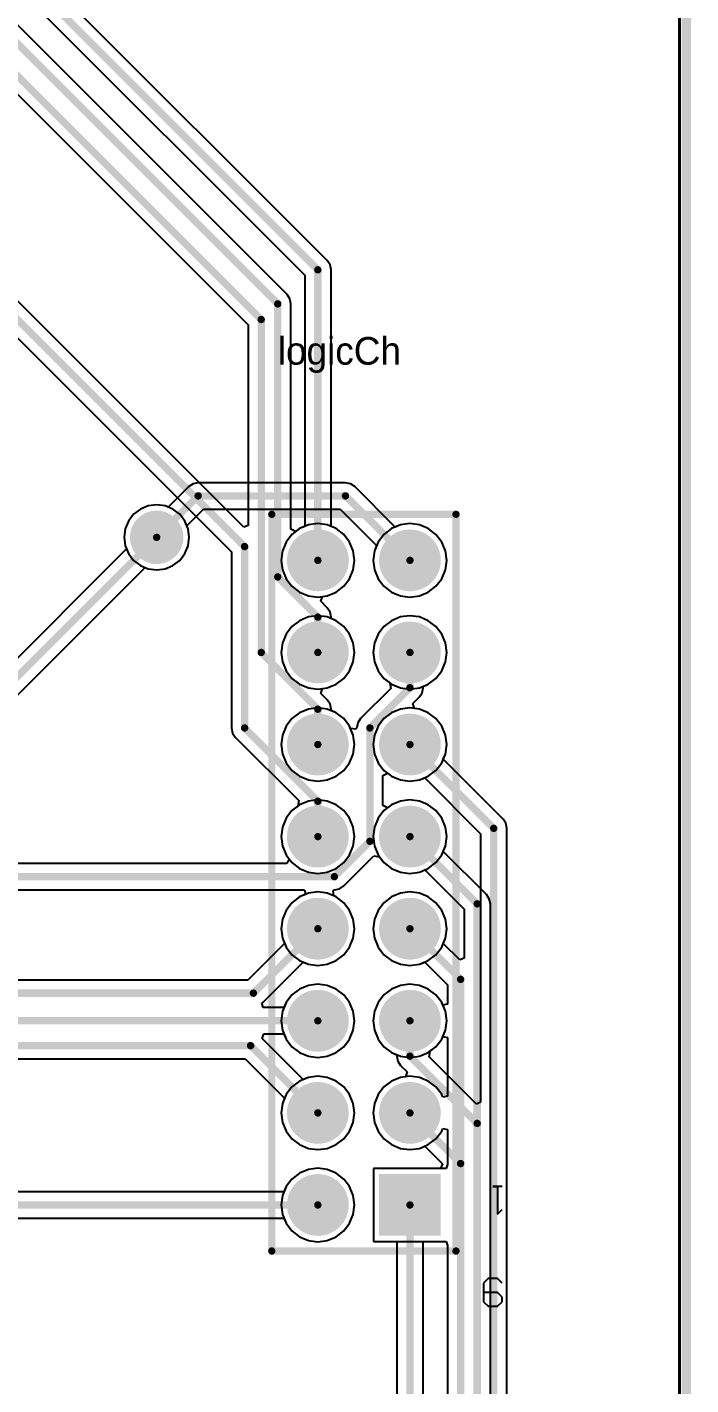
# Model space of a CAD drawing. Header units: millimetres. Extents: x 0.67 to 7.75, y 0.64 to 6.06.
# Drawn here: x 7.029 to 7.75, y 2.76 to 4.234 of the extents above; entities that cross this region are included whole.
import ezdxf

# ---------------------------------------------------------------- set-up
doc = ezdxf.new("R2010")
doc.units = ezdxf.units.MM
doc.header["$MEASUREMENT"] = 0
for name, color, linetype in [('BottomLayer', 5, 'Continuous'), ('BottomSolder', 6, 'Continuous'), ('MultiLayer', 9, 'Continuous'), ('PadHoleLayer', 156, 'Continuous'), ('TopLayer', 1, 'Continuous'), ('TopOverlay', 2, 'Continuous'), ('TopSolder', 216, 'Continuous'), ('ViaHoleLayer', 16, 'Continuous')]:
    doc.layers.add(name, color=color, linetype=linetype)

# ---------------------------------------------------------------- blocks, each defined once
blk = doc.blocks.new('HDR2X8_CEN_13')
at = {"layer": 'BottomLayer', "const_width": 0.0295}
for points in [[(-0.0148, 0.1, 1), (0.0148, 0.1, 1)], [(0.0852, 0.1, 1), (0.1148, 0.1, 1)], [(0.1852, 0.1, 1), (0.2148, 0.1, 1)], [(0.2852, 0.1, 1), (0.3148, 0.1, 1)], [(0.3852, 0.1, 1), (0.4148, 0.1, 1)], [(0.4852, 0.1, 1), (0.5148, 0.1, 1)], [(0.5852, 0.1, 1), (0.6148, 0.1, 1)], [(0.6852, 0.1, 1), (0.7148, 0.1, 1)], [(0.0852, 0, 1), (0.1148, 0, 1)], [(0.1852, 0, 1), (0.2148, 0, 1)], [(0.2852, 0, 1), (0.3148, 0, 1)], [(0.3852, 0, 1), (0.4148, 0, 1)], [(0.4852, 0, 1), (0.5148, 0, 1)], [(0.5852, 0, 1), (0.6148, 0, 1)], [(0.6852, 0, 1), (0.7148, 0, 1)]]:
    blk.add_lwpolyline(points, format="xyb", close=True, dxfattribs=at)
at = {"layer": 'BottomLayer'}
blk.add_solid([(-0.0295, -0.0295), (0.0295, -0.0295), (-0.0295, 0.0295), (0.0295, 0.0295)], dxfattribs=at)
at = {"layer": 'BottomSolder', "const_width": 0.0335}
for points in [[(-0.0168, 0.1, 1), (0.0168, 0.1, 1)], [(0.0832, 0.1, 1), (0.1168, 0.1, 1)], [(0.1832, 0.1, 1), (0.2168, 0.1, 1)], [(0.2832, 0.1, 1), (0.3168, 0.1, 1)], [(0.3832, 0.1, 1), (0.4168, 0.1, 1)], [(0.4832, 0.1, 1), (0.5168, 0.1, 1)], [(0.5832, 0.1, 1), (0.6168, 0.1, 1)], [(0.6832, 0.1, 1), (0.7168, 0.1, 1)], [(0.0832, 0, 1), (0.1168, 0, 1)], [(0.1832, 0, 1), (0.2168, 0, 1)], [(0.2832, 0, 1), (0.3168, 0, 1)], [(0.3832, 0, 1), (0.4168, 0, 1)], [(0.4832, 0, 1), (0.5168, 0, 1)], [(0.5832, 0, 1), (0.6168, 0, 1)], [(0.6832, 0, 1), (0.7168, 0, 1)]]:
    blk.add_lwpolyline(points, format="xyb", close=True, dxfattribs=at)
at = {"layer": 'BottomSolder'}
blk.add_solid([(-0.0335, -0.0335), (0.0335, -0.0335), (-0.0335, 0.0335), (0.0335, 0.0335)], dxfattribs=at)
at = {"layer": 'MultiLayer', "const_width": 0.0295}
for points in [[(-0.0148, 0.1, 1), (0.0148, 0.1, 1)], [(0.0852, 0.1, 1), (0.1148, 0.1, 1)], [(0.1852, 0.1, 1), (0.2148, 0.1, 1)], [(0.2852, 0.1, 1), (0.3148, 0.1, 1)], [(0.3852, 0.1, 1), (0.4148, 0.1, 1)], [(0.4852, 0.1, 1), (0.5148, 0.1, 1)], [(0.5852, 0.1, 1), (0.6148, 0.1, 1)], [(0.6852, 0.1, 1), (0.7148, 0.1, 1)], [(0.0852, 0, 1), (0.1148, 0, 1)], [(0.1852, 0, 1), (0.2148, 0, 1)], [(0.2852, 0, 1), (0.3148, 0, 1)], [(0.3852, 0, 1), (0.4148, 0, 1)], [(0.4852, 0, 1), (0.5148, 0, 1)], [(0.5852, 0, 1), (0.6148, 0, 1)], [(0.6852, 0, 1), (0.7148, 0, 1)]]:
    blk.add_lwpolyline(points, format="xyb", close=True, dxfattribs=at)
at = {"layer": 'MultiLayer'}
blk.add_solid([(-0.0295, -0.0295), (0.0295, -0.0295), (-0.0295, 0.0295), (0.0295, 0.0295)], dxfattribs=at)
at = {"layer": 'PadHoleLayer', "const_width": 0.0177}
for points in [[(-0.0089, 0.1, 1), (0.0089, 0.1, 1)], [(0.0911, 0.1, 1), (0.1089, 0.1, 1)], [(0.1911, 0.1, 1), (0.2089, 0.1, 1)], [(0.2911, 0.1, 1), (0.3089, 0.1, 1)], [(0.3911, 0.1, 1), (0.4089, 0.1, 1)], [(0.4911, 0.1, 1), (0.5089, 0.1, 1)], [(0.5911, 0.1, 1), (0.6089, 0.1, 1)], [(0.6911, 0.1, 1), (0.7089, 0.1, 1)], [(-0.0089, 0, 1), (0.0089, 0, 1)], [(0.0911, 0, 1), (0.1089, 0, 1)], [(0.1911, 0, 1), (0.2089, 0, 1)], [(0.2911, 0, 1), (0.3089, 0, 1)], [(0.3911, 0, 1), (0.4089, 0, 1)], [(0.4911, 0, 1), (0.5089, 0, 1)], [(0.5911, 0, 1), (0.6089, 0, 1)], [(0.6911, 0, 1), (0.7089, 0, 1)]]:
    blk.add_lwpolyline(points, format="xyb", close=True, dxfattribs=at)
at = {"layer": 'TopLayer', "const_width": 0.0295}
for points in [[(-0.0148, 0.1, 1), (0.0148, 0.1, 1)], [(0.0852, 0.1, 1), (0.1148, 0.1, 1)], [(0.1852, 0.1, 1), (0.2148, 0.1, 1)], [(0.2852, 0.1, 1), (0.3148, 0.1, 1)], [(0.3852, 0.1, 1), (0.4148, 0.1, 1)], [(0.4852, 0.1, 1), (0.5148, 0.1, 1)], [(0.5852, 0.1, 1), (0.6148, 0.1, 1)], [(0.6852, 0.1, 1), (0.7148, 0.1, 1)], [(0.0852, 0, 1), (0.1148, 0, 1)], [(0.1852, 0, 1), (0.2148, 0, 1)], [(0.2852, 0, 1), (0.3148, 0, 1)], [(0.3852, 0, 1), (0.4148, 0, 1)], [(0.4852, 0, 1), (0.5148, 0, 1)], [(0.5852, 0, 1), (0.6148, 0, 1)], [(0.6852, 0, 1), (0.7148, 0, 1)]]:
    blk.add_lwpolyline(points, format="xyb", close=True, dxfattribs=at)
at = {"layer": 'TopLayer'}
blk.add_solid([(-0.0295, -0.0295), (0.0295, -0.0295), (-0.0295, 0.0295), (0.0295, 0.0295)], dxfattribs=at)
at = {"layer": 'TopOverlay'}
for p, q in [((-0.11, 0.825), (-0.105, 0.815)), ((-0.105, 0.815), (-0.095, 0.805)), ((-0.09, 0.825), (-0.095, 0.82)), ((-0.095, 0.82), (-0.095, 0.805)), ((-0.085, 0.825), (-0.09, 0.825)), ((-0.08, 0.82), (-0.085, 0.825)), ((-0.08, 0.81), (-0.08, 0.82)), ((-0.095, 0.805), (-0.085, 0.805)), ((-0.085, 0.805), (-0.08, 0.81)), ((-0.01, 0.795), (-0.005, 0.8)), ((-0.005, 0.8), (0, 0.8)), ((0, 0.8), (0.005, 0.795)), ((0.005, 0.795), (0.01, 0.8)), ((0.01, 0.8), (0.015, 0.8)), ((0.015, 0.8), (0.02, 0.795)), ((-0.08, 0.785), (-0.11, 0.785)), ((-0.11, 0.785), (-0.105, 0.78)), ((-0.08, 0.78), (-0.08, 0.79)), ((-0.08, 0.79), (-0.08, 0.785)), ((-0.01, 0.785), (-0.01, 0.795)), ((-0.005, 0.78), (-0.01, 0.785)), ((0.005, 0.785), (0, 0.78)), ((0.005, 0.785), (0.005, 0.795)), ((0.01, 0.78), (0.005, 0.785)), ((0.02, 0.785), (0.015, 0.78)), ((0.02, 0.795), (0.02, 0.785)), ((0, 0.78), (-0.005, 0.78)), ((0.015, 0.78), (0.01, 0.78)), ((-0.105, -0.08), (-0.11, -0.085)), ((-0.11, -0.085), (-0.11, -0.095)), ((-0.085, -0.08), (-0.105, -0.08)), ((-0.095, -0.095), (-0.095, -0.08)), ((-0.08, -0.085), (-0.085, -0.08)), ((-0.08, -0.095), (-0.08, -0.085)), ((-0.11, -0.095), (-0.105, -0.1)), ((-0.105, -0.1), (-0.1, -0.1)), ((-0.1, -0.1), (-0.095, -0.095)), ((-0.085, -0.1), (-0.08, -0.095)), ((0.02, -0.095), (-0.01, -0.095)), ((-0.01, -0.095), (-0.005, -0.1)), ((0.02, -0.1), (0.02, -0.09)), ((0.02, -0.09), (0.02, -0.095))]:
    blk.add_line(p, q, dxfattribs=at)
at = {"layer": 'TopOverlay', "const_width": 0.00787}
for points in [[(-0.05, 0.15), (0.75, 0.15)], [(-0.05, 0.15), (-0.05, -0.05)], [(0.75, 0.15), (0.75, -0.05)], [(-0.05, -0.05), (0.75, -0.05)]]:
    blk.add_lwpolyline(points, dxfattribs=at)
at = {"layer": 'TopOverlay', "const_width": 0.00394}
for points in [[(-0.052, 0.15, 1), (-0.048, 0.15, 1)], [(-0.052, 0.15, 1), (-0.048, 0.15, 1)], [(0.748, 0.15, 1), (0.752, 0.15, 1)], [(0.748, 0.15, 1), (0.752, 0.15, 1)], [(-0.052, -0.05, 1), (-0.048, -0.05, 1)], [(-0.052, -0.05, 1), (-0.048, -0.05, 1)], [(0.748, -0.05, 1), (0.752, -0.05, 1)], [(0.748, -0.05, 1), (0.752, -0.05, 1)]]:
    blk.add_lwpolyline(points, format="xyb", close=True, dxfattribs=at)
at = {"layer": 'TopSolder', "const_width": 0.0335}
for points in [[(-0.0168, 0.1, 1), (0.0168, 0.1, 1)], [(0.0832, 0.1, 1), (0.1168, 0.1, 1)], [(0.1832, 0.1, 1), (0.2168, 0.1, 1)], [(0.2832, 0.1, 1), (0.3168, 0.1, 1)], [(0.3832, 0.1, 1), (0.4168, 0.1, 1)], [(0.4832, 0.1, 1), (0.5168, 0.1, 1)], [(0.5832, 0.1, 1), (0.6168, 0.1, 1)], [(0.6832, 0.1, 1), (0.7168, 0.1, 1)], [(0.0832, 0, 1), (0.1168, 0, 1)], [(0.1832, 0, 1), (0.2168, 0, 1)], [(0.2832, 0, 1), (0.3168, 0, 1)], [(0.3832, 0, 1), (0.4168, 0, 1)], [(0.4832, 0, 1), (0.5168, 0, 1)], [(0.5832, 0, 1), (0.6168, 0, 1)], [(0.6832, 0, 1), (0.7168, 0, 1)]]:
    blk.add_lwpolyline(points, format="xyb", close=True, dxfattribs=at)
at = {"layer": 'TopSolder'}
blk.add_solid([(-0.0335, -0.0335), (0.0335, -0.0335), (-0.0335, 0.0335), (0.0335, 0.0335)], dxfattribs=at)

msp = doc.modelspace()

# ---------------------------------------------------------------- linework, layer by layer
at = {"layer": 'BottomLayer'}
for p, q in [((7.738, 6.049), (7.738, 0.641)), ((7.3116, 3.9436), (6.5101, 4.7451)), ((7.3551, 3.9806), (6.6107, 4.725)), ((6.5905, 4.7048), (7.3307, 3.9646)), ((6.2516, 4.6637), (7.2512, 3.6641)), ((6.7997, 4.3801), (7.2692, 3.9106)), ((7.2646, 3.6911), (6.6349, 4.3207)), ((7.3582, 3.9759), (7.3551, 3.9806)), ((7.3551, 3.9806), (7.3551, 3.9806)), ((7.3593, 3.9705), (7.3582, 3.9759)), ((7.3593, 3.6919), (7.3593, 3.9705)), ((7.3593, 3.9705), (7.3593, 3.9705)), ((7.3307, 3.9646), (7.3307, 3.6919)), ((7.3147, 3.939), (7.3116, 3.9436)), ((7.3116, 3.9436), (7.3116, 3.9436)), ((7.3157, 3.9335), (7.3147, 3.939)), ((7.3157, 3.6887), (7.3157, 3.9335)), ((7.2692, 3.9106), (7.2692, 3.693)), ((7.17, 3.7153), (7.1609, 3.7141)), ((7.1791, 3.7141), (7.17, 3.7153)), ((7.145, 3.705), (7.1394, 3.6977)), ((7.1523, 3.7106), (7.145, 3.705)), ((7.1609, 3.7141), (7.1523, 3.7106)), ((7.1877, 3.7106), (7.1791, 3.7141)), ((7.195, 3.705), (7.1877, 3.7106)), ((7.2006, 3.6977), (7.195, 3.705)), ((7.1359, 3.6891), (7.1347, 3.68)), ((7.1394, 3.6977), (7.1359, 3.6891)), ((7.2041, 3.6891), (7.2006, 3.6977)), ((7.2053, 3.68), (7.2041, 3.6891)), ((7.2692, 3.693), (7.2646, 3.6911)), ((7.3207, 3.6862), (7.3157, 3.6887)), ((7.3251, 3.6895), (7.3207, 3.6862)), ((7.3307, 3.6919), (7.3251, 3.6895)), ((7.3649, 3.6895), (7.3593, 3.6919)), ((7.3732, 3.6832), (7.3649, 3.6895)), ((7.4251, 3.6895), (7.4168, 3.6832)), ((7.4347, 3.6935), (7.4251, 3.6895)), ((7.445, 3.6949), (7.4347, 3.6935)), ((7.4553, 3.6935), (7.445, 3.6949)), ((7.4649, 3.6895), (7.4553, 3.6935)), ((7.4732, 3.6832), (7.4649, 3.6895)), ((7.1347, 3.68), (7.1359, 3.6709)), ((7.2041, 3.6709), (7.2053, 3.68)), ((7.3795, 3.6749), (7.3732, 3.6832)), ((7.3835, 3.6653), (7.3795, 3.6749)), ((7.4105, 3.6749), (7.4065, 3.6653)), ((7.4168, 3.6832), (7.4105, 3.6749)), ((7.4795, 3.6749), (7.4732, 3.6832)), ((7.4835, 3.6653), (7.4795, 3.6749)), ((7.1373, 3.6675), (6.8669, 3.3971)), ((7.1359, 3.6709), (7.1373, 3.6675)), ((7.195, 3.655), (7.2006, 3.6623)), ((7.2006, 3.6623), (7.2041, 3.6709)), ((7.2512, 3.6641), (7.2512, 3.473)), ((7.3849, 3.655), (7.3835, 3.6653)), ((7.4065, 3.6653), (7.4051, 3.655)), ((7.4849, 3.655), (7.4835, 3.6653)), ((6.8806, 3.3704), (7.1575, 3.6473)), ((7.1575, 3.6473), (7.1609, 3.6459)), ((7.1609, 3.6459), (7.17, 3.6447)), ((7.17, 3.6447), (7.1791, 3.6459)), ((7.1791, 3.6459), (7.1877, 3.6494)), ((7.1877, 3.6494), (7.195, 3.655)), ((7.3795, 3.6351), (7.3835, 3.6447)), ((7.3835, 3.6447), (7.3849, 3.655)), ((7.4051, 3.655), (7.4065, 3.6447)), ((7.4065, 3.6447), (7.4105, 3.6351)), ((7.4795, 3.6351), (7.4835, 3.6447)), ((7.4835, 3.6447), (7.4849, 3.655)), ((7.3732, 3.6268), (7.3795, 3.6351)), ((7.4105, 3.6351), (7.4168, 3.6268)), ((7.4732, 3.6268), (7.4795, 3.6351)), ((7.3481, 3.6105), (7.3499, 3.6158)), ((7.3499, 3.6158), (7.3553, 3.6165)), ((7.3553, 3.6165), (7.3649, 3.6205)), ((7.3649, 3.6205), (7.3732, 3.6268)), ((7.4168, 3.6268), (7.4251, 3.6205)), ((7.4251, 3.6205), (7.4347, 3.6165)), ((7.4347, 3.6165), (7.445, 3.6151)), ((7.445, 3.6151), (7.4553, 3.6165)), ((7.4553, 3.6165), (7.4649, 3.6205)), ((7.4649, 3.6205), (7.4732, 3.6268)), ((7.3551, 3.6035), (7.3481, 3.6105)), ((7.3582, 3.5989), (7.3551, 3.6035)), ((7.3551, 3.6035), (7.3551, 3.6035)), ((7.3593, 3.5934), (7.3582, 3.5989)), ((7.3593, 3.5919), (7.3593, 3.5934)), ((7.3649, 3.5895), (7.3593, 3.5919)), ((7.3732, 3.5832), (7.3649, 3.5895)), ((7.3795, 3.5749), (7.3732, 3.5832)), ((7.4168, 3.5832), (7.4105, 3.5749)), ((7.4251, 3.5895), (7.4168, 3.5832)), ((7.4347, 3.5935), (7.4251, 3.5895)), ((7.445, 3.5949), (7.4347, 3.5935)), ((7.4553, 3.5935), (7.445, 3.5949)), ((7.4649, 3.5895), (7.4553, 3.5935)), ((7.4732, 3.5832), (7.4649, 3.5895)), ((7.4795, 3.5749), (7.4732, 3.5832)), ((7.3835, 3.5653), (7.3795, 3.5749)), ((7.4105, 3.5749), (7.4065, 3.5653)), ((7.4835, 3.5653), (7.4795, 3.5749)), ((7.3849, 3.555), (7.3835, 3.5653)), ((7.3835, 3.5447), (7.3849, 3.555)), ((7.4065, 3.5653), (7.4051, 3.555)), ((7.4051, 3.555), (7.4065, 3.5447)), ((7.4849, 3.555), (7.4835, 3.5653)), ((7.4835, 3.5447), (7.4849, 3.555)), ((7.3795, 3.5351), (7.3835, 3.5447)), ((7.4065, 3.5447), (7.4105, 3.5351)), ((7.4795, 3.5351), (7.4835, 3.5447)), ((7.3649, 3.5205), (7.3732, 3.5268)), ((7.3732, 3.5268), (7.3795, 3.5351)), ((7.4105, 3.5351), (7.4168, 3.5268)), ((7.4168, 3.5268), (7.4231, 3.522)), ((7.4649, 3.5205), (7.4732, 3.5268)), ((7.4732, 3.5268), (7.4795, 3.5351)), ((7.3481, 3.5105), (7.3499, 3.5158)), ((7.3551, 3.5035), (7.3481, 3.5105)), ((7.3499, 3.5158), (7.3553, 3.5165)), ((7.3553, 3.5165), (7.3649, 3.5205)), ((7.4242, 3.5159), (7.3914, 3.4831)), ((7.4231, 3.522), (7.4242, 3.5159)), ((7.4551, 3.5065), (7.4582, 3.5111)), ((7.4582, 3.5111), (7.4593, 3.5166)), ((7.4593, 3.5181), (7.4649, 3.5205)), ((7.4593, 3.5166), (7.4593, 3.5181)), ((7.3582, 3.4989), (7.3551, 3.5035)), ((7.3551, 3.5035), (7.3551, 3.5035)), ((7.3593, 3.4934), (7.3582, 3.4989)), ((7.4481, 3.4995), (7.4551, 3.5065)), ((7.4499, 3.4942), (7.4481, 3.4995)), ((7.4553, 3.4935), (7.4499, 3.4942)), ((7.4551, 3.5065), (7.4551, 3.5065)), ((7.3593, 3.4919), (7.3593, 3.4934)), ((7.3593, 3.4934), (7.3593, 3.4934)), ((7.3649, 3.4895), (7.3593, 3.4919)), ((7.3732, 3.4832), (7.3649, 3.4895)), ((7.3795, 3.4749), (7.3732, 3.4832)), ((7.3914, 3.4831), (7.3883, 3.4785)), ((7.4649, 3.4895), (7.4553, 3.4935)), ((7.4732, 3.4832), (7.4649, 3.4895)), ((7.4795, 3.4749), (7.4732, 3.4832)), ((7.2512, 3.473), (7.2512, 3.473)), ((7.2512, 3.473), (7.2523, 3.4675)), ((7.2523, 3.4675), (7.2554, 3.4629)), ((7.3806, 3.4723), (7.3795, 3.4749)), ((7.3863, 3.4717), (7.3806, 3.4723)), ((7.3872, 3.473), (7.3863, 3.4717)), ((7.3883, 3.4785), (7.3872, 3.473)), ((7.4835, 3.4653), (7.4795, 3.4749)), ((7.4849, 3.455), (7.4835, 3.4653)), ((7.2554, 3.4629), (7.3242, 3.3941)), ((7.4835, 3.4447), (7.4849, 3.455)), ((7.4812, 3.439), (7.4835, 3.4447)), ((7.5461, 3.3741), (7.4812, 3.439)), ((7.4157, 3.4213), (7.4207, 3.4238)), ((7.4157, 3.3887), (7.4157, 3.4213)), ((7.4207, 3.4238), (7.4251, 3.4205)), ((7.4251, 3.4205), (7.4347, 3.4165)), ((7.4347, 3.4165), (7.445, 3.4151)), ((7.445, 3.4151), (7.4553, 3.4165)), ((7.4553, 3.4165), (7.461, 3.4188)), ((7.461, 3.4188), (7.5217, 3.3581)), ((7.3242, 3.3941), (7.3231, 3.388)), ((7.4347, 3.3935), (7.4251, 3.3895)), ((7.445, 3.3949), (7.4347, 3.3935)), ((7.4553, 3.3935), (7.445, 3.3949)), ((7.4649, 3.3895), (7.4553, 3.3935)), ((7.3168, 3.3832), (7.3105, 3.3749)), ((7.3231, 3.388), (7.3168, 3.3832)), ((7.4207, 3.3862), (7.4157, 3.3887)), ((7.4251, 3.3895), (7.4207, 3.3862)), ((7.4732, 3.3832), (7.4649, 3.3895)), ((7.4795, 3.3749), (7.4732, 3.3832)), ((7.3065, 3.3653), (7.3051, 3.355)), ((7.3105, 3.3749), (7.3065, 3.3653)), ((7.4835, 3.3653), (7.4795, 3.3749)), ((7.4849, 3.355), (7.4835, 3.3653)), ((7.5492, 3.3695), (7.5461, 3.3741)), ((7.5461, 3.3741), (7.5461, 3.3741)), ((7.5503, 3.364), (7.5492, 3.3695)), ((7.5503, 1.9355), (7.5503, 3.364)), ((7.3051, 3.355), (7.3065, 3.3447)), ((7.4835, 3.3447), (7.4849, 3.355)), ((7.5217, 3.3581), (7.5217, 3.0666)), ((7.3065, 3.3447), (7.3105, 3.3351)), ((7.3105, 3.3351), (7.3138, 3.3307)), ((7.3731, 3.3014), (7.4059, 3.3342)), ((7.4059, 3.3342), (7.412, 3.3331)), ((7.412, 3.3331), (7.4168, 3.3268)), ((7.4732, 3.3268), (7.4795, 3.3351)), ((7.4795, 3.3351), (7.4835, 3.3447)), ((7.3113, 3.3257), (6.8492, 3.3257)), ((7.3138, 3.3307), (7.3113, 3.3257)), ((7.4168, 3.3268), (7.4251, 3.3205)), ((7.4251, 3.3205), (7.4347, 3.3165)), ((7.4553, 3.3165), (7.4649, 3.3205)), ((7.4649, 3.3205), (7.4732, 3.3268)), ((7.4347, 3.3165), (7.445, 3.3151)), ((7.445, 3.3151), (7.4553, 3.3165)), ((2.7074, 3.2972), (7.3305, 3.2972)), ((7.3251, 3.2895), (7.3168, 3.2832)), ((7.3315, 3.2922), (7.3251, 3.2895)), ((7.3305, 3.2972), (7.3315, 3.2922)), ((7.3617, 3.2963), (7.363, 3.2972)), ((7.3623, 3.2906), (7.3617, 3.2963)), ((7.3649, 3.2895), (7.3623, 3.2906)), ((7.363, 3.2972), (7.3685, 3.2983)), ((7.3732, 3.2832), (7.3649, 3.2895)), ((7.3685, 3.2983), (7.3731, 3.3014)), ((7.4251, 3.2895), (7.4168, 3.2832)), ((7.4347, 3.2935), (7.4251, 3.2895)), ((7.445, 3.2949), (7.4347, 3.2935)), ((7.4553, 3.2935), (7.445, 3.2949)), ((7.4649, 3.2895), (7.4553, 3.2935)), ((7.4732, 3.2832), (7.4649, 3.2895)), ((7.3105, 3.2749), (7.3065, 3.2653)), ((7.3168, 3.2832), (7.3105, 3.2749)), ((7.3795, 3.2749), (7.3732, 3.2832)), ((7.3835, 3.2653), (7.3795, 3.2749)), ((7.4105, 3.2749), (7.4065, 3.2653)), ((7.4168, 3.2832), (7.4105, 3.2749)), ((7.4795, 3.2749), (7.4732, 3.2832)), ((7.4835, 3.2653), (7.4795, 3.2749)), ((7.3065, 3.2653), (7.3051, 3.255)), ((7.3849, 3.255), (7.3835, 3.2653)), ((7.4065, 3.2653), (7.4051, 3.255)), ((7.4849, 3.255), (7.4835, 3.2653)), ((7.3051, 3.255), (7.3065, 3.2447)), ((7.3065, 3.2447), (7.3088, 3.239)), ((7.3795, 3.2351), (7.3835, 3.2447)), ((7.3835, 3.2447), (7.3849, 3.255)), ((7.4051, 3.255), (7.4065, 3.2447)), ((7.4065, 3.2447), (7.4105, 3.2351)), ((7.4795, 3.2351), (7.4835, 3.2447)), ((7.4835, 3.2447), (7.4849, 3.255)), ((7.3088, 3.239), (7.2691, 3.1993)), ((7.3732, 3.2268), (7.3795, 3.2351)), ((7.4105, 3.2351), (7.4168, 3.2268)), ((7.4732, 3.2268), (7.4795, 3.2351)), ((7.2851, 3.1749), (7.329, 3.2188)), ((7.329, 3.2188), (7.3347, 3.2165)), ((7.3347, 3.2165), (7.345, 3.2151)), ((7.345, 3.2151), (7.3553, 3.2165)), ((7.3553, 3.2165), (7.3649, 3.2205)), ((7.3649, 3.2205), (7.3732, 3.2268)), ((7.4168, 3.2268), (7.4251, 3.2205)), ((7.4251, 3.2205), (7.4347, 3.2165)), ((7.4347, 3.2165), (7.445, 3.2151)), ((7.445, 3.2151), (7.4553, 3.2165)), ((7.4553, 3.2165), (7.4649, 3.2205)), ((7.4649, 3.2205), (7.4732, 3.2268)), ((7.2691, 3.1993), (6.612, 3.1993)), ((7.3251, 3.1895), (7.3168, 3.1832)), ((7.3347, 3.1935), (7.3251, 3.1895)), ((7.345, 3.1949), (7.3347, 3.1935)), ((7.3553, 3.1935), (7.345, 3.1949)), ((7.3649, 3.1895), (7.3553, 3.1935)), ((7.3732, 3.1832), (7.3649, 3.1895)), ((7.4251, 3.1895), (7.4168, 3.1832)), ((7.4347, 3.1935), (7.4251, 3.1895)), ((7.445, 3.1949), (7.4347, 3.1935)), ((7.4553, 3.1935), (7.445, 3.1949)), ((7.4649, 3.1895), (7.4553, 3.1935)), ((7.4732, 3.1832), (7.4649, 3.1895)), ((7.2841, 3.1743), (7.2851, 3.1749)), ((7.2857, 3.1693), (7.2841, 3.1743)), ((7.3105, 3.1749), (7.3081, 3.1693)), ((7.3168, 3.1832), (7.3105, 3.1749)), ((7.3795, 3.1749), (7.3732, 3.1832)), ((7.3835, 3.1653), (7.3795, 3.1749)), ((7.4105, 3.1749), (7.4065, 3.1653)), ((7.4168, 3.1832), (7.4105, 3.1749)), ((7.4795, 3.1749), (7.4732, 3.1832)), ((7.4835, 3.1653), (7.4795, 3.1749)), ((7.3081, 3.1693), (7.2857, 3.1693)), ((7.3849, 3.155), (7.3835, 3.1653)), ((7.4065, 3.1653), (7.4051, 3.155)), ((7.4849, 3.155), (7.4835, 3.1653)), ((7.2845, 3.1357), (7.2865, 3.1407)), ((7.2865, 3.1407), (7.3081, 3.1407)), ((7.3081, 3.1407), (7.3105, 3.1351)), ((7.3795, 3.1351), (7.3835, 3.1447)), ((7.3835, 3.1447), (7.3849, 3.155)), ((7.4051, 3.155), (7.4065, 3.1447)), ((7.4065, 3.1447), (7.4105, 3.1351)), ((7.4795, 3.1351), (7.4835, 3.1447)), ((7.4835, 3.1447), (7.4849, 3.155)), ((7.329, 3.0912), (7.2845, 3.1357)), ((7.3105, 3.1351), (7.3168, 3.1268)), ((7.3168, 3.1268), (7.3251, 3.1205)), ((7.3649, 3.1205), (7.3732, 3.1268)), ((7.3732, 3.1268), (7.3795, 3.1351)), ((7.4105, 3.1351), (7.4168, 3.1268)), ((7.4168, 3.1268), (7.4251, 3.1205)), ((7.4669, 3.122), (7.4732, 3.1268)), ((7.4732, 3.1268), (7.4795, 3.1351)), ((5.5868, 3.1137), (7.2661, 3.1137)), ((7.2661, 3.1137), (7.3088, 3.071)), ((7.3251, 3.1205), (7.3347, 3.1165)), ((7.3347, 3.1165), (7.345, 3.1151)), ((7.345, 3.1151), (7.3553, 3.1165)), ((7.3553, 3.1165), (7.3649, 3.1205)), ((7.4251, 3.1205), (7.4307, 3.1181)), ((7.4307, 3.1181), (7.4307, 3.1166)), ((7.4307, 3.1166), (7.4307, 3.1166)), ((7.4307, 3.1166), (7.4318, 3.1111)), ((7.4318, 3.1111), (7.4349, 3.1065)), ((7.4658, 3.1159), (7.4669, 3.122)), ((7.5171, 3.0646), (7.4658, 3.1159)), ((7.4349, 3.1065), (7.4419, 3.0995)), ((7.4419, 3.0995), (7.4401, 3.0942)), ((7.3347, 3.0935), (7.329, 3.0912)), ((7.345, 3.0949), (7.3347, 3.0935)), ((7.3553, 3.0935), (7.345, 3.0949)), ((7.3649, 3.0895), (7.3553, 3.0935)), ((7.3732, 3.0832), (7.3649, 3.0895)), ((7.3795, 3.0749), (7.3732, 3.0832)), ((7.4168, 3.0832), (7.4105, 3.0749)), ((7.4251, 3.0895), (7.4168, 3.0832)), ((7.4347, 3.0935), (7.4251, 3.0895)), ((7.4401, 3.0942), (7.4347, 3.0935)), ((7.3088, 3.071), (7.3065, 3.0653)), ((7.3835, 3.0653), (7.3795, 3.0749)), ((7.4105, 3.0749), (7.4065, 3.0653)), ((7.3065, 3.0653), (7.3051, 3.055)), ((7.3051, 3.055), (7.3065, 3.0447)), ((7.3849, 3.055), (7.3835, 3.0653)), ((7.3835, 3.0447), (7.3849, 3.055)), ((7.4065, 3.0653), (7.4051, 3.055)), ((7.4051, 3.055), (7.4065, 3.0447)), ((7.5217, 3.0666), (7.5171, 3.0646)), ((7.3065, 3.0447), (7.3105, 3.0351)), ((7.3795, 3.0351), (7.3835, 3.0447)), ((7.4065, 3.0447), (7.4105, 3.0351)), ((7.3105, 3.0351), (7.3168, 3.0268)), ((7.3168, 3.0268), (7.3251, 3.0205)), ((7.3649, 3.0205), (7.3732, 3.0268)), ((7.3732, 3.0268), (7.3795, 3.0351)), ((7.4105, 3.0351), (7.4168, 3.0268)), ((7.4168, 3.0268), (7.4251, 3.0205)), ((7.3251, 3.0205), (7.3347, 3.0165)), ((7.3347, 3.0165), (7.345, 3.0151)), ((7.345, 3.0151), (7.3553, 3.0165)), ((7.3553, 3.0165), (7.3649, 3.0205)), ((7.4251, 3.0205), (7.4347, 3.0165)), ((7.4347, 3.0165), (7.445, 3.0151)), ((7.445, 3.0151), (7.4553, 3.0165)), ((7.4553, 3.0165), (7.461, 3.0188)), ((7.461, 3.0188), (7.4803, 2.9995)), ((7.3347, 2.9935), (7.3251, 2.9895)), ((7.345, 2.9949), (7.3347, 2.9935)), ((7.3553, 2.9935), (7.345, 2.9949)), ((7.3649, 2.9895), (7.3553, 2.9935)), ((7.4782, 2.9945), (7.4055, 2.9945)), ((7.4055, 2.9945), (7.4055, 2.9155)), ((7.4803, 2.9995), (7.4782, 2.9945)), ((7.3168, 2.9832), (7.3105, 2.9749)), ((7.3251, 2.9895), (7.3168, 2.9832)), ((7.3732, 2.9832), (7.3649, 2.9895)), ((7.3795, 2.9749), (7.3732, 2.9832)), ((7.3081, 2.9693), (3.8109, 2.9693)), ((7.3105, 2.9749), (7.3081, 2.9693)), ((7.3835, 2.9653), (7.3795, 2.9749)), ((7.3849, 2.955), (7.3835, 2.9653)), ((7.3835, 2.9447), (7.3849, 2.955)), ((3.805, 2.9407), (7.3081, 2.9407)), ((7.3081, 2.9407), (7.3105, 2.9351)), ((7.3105, 2.9351), (7.3168, 2.9268)), ((7.3732, 2.9268), (7.3795, 2.9351)), ((7.3795, 2.9351), (7.3835, 2.9447)), ((7.3168, 2.9268), (7.3251, 2.9205)), ((7.3251, 2.9205), (7.3347, 2.9165)), ((7.3553, 2.9165), (7.3649, 2.9205)), ((7.3649, 2.9205), (7.3732, 2.9268)), ((7.3347, 2.9165), (7.345, 2.9151)), ((7.345, 2.9151), (7.3553, 2.9165)), ((7.4055, 2.9155), (7.4307, 2.9155)), ((7.4307, 2.9155), (7.4307, 1.9809)), ((7.4593, 2.9155), (7.4845, 2.9155)), ((7.4593, 1.975), (7.4593, 2.9155)), ((7.4845, 2.9155), (7.4857, 2.911)), ((7.4857, 2.911), (7.4857, 1.9844))]:
    msp.add_line(p, q, dxfattribs=at)
at = {"layer": 'BottomLayer', "const_width": 0.008}
for points in [[(6.5, 4.735), (7.3015, 3.9335)], [(6.578, 4.7375), (7.345, 3.9705)], [(6.504, 4.696), (7.2835, 3.9165)], [(6.2575, 4.678), (7.2655, 3.67)], [(7.345, 3.655), (7.345, 3.9705)], [(7.3015, 3.637), (7.3015, 3.9335)], [(7.2835, 3.555), (7.2835, 3.9165)], [(6.8663, 3.3763), (7.17, 3.68)], [(7.2655, 3.473), (7.2655, 3.67)], [(7.3015, 3.637), (7.345, 3.5934)], [(7.345, 3.555), (7.345, 3.5934)], [(7.2835, 3.555), (7.345, 3.4934)], [(7.445, 3.5166), (7.445, 3.555)], [(7.4015, 3.473), (7.445, 3.5166)], [(7.345, 3.455), (7.345, 3.4934)], [(7.2655, 3.473), (7.345, 3.3934)], [(7.4015, 3.3499), (7.4015, 3.473)], [(7.445, 3.455), (7.536, 3.364)], [(7.345, 3.355), (7.345, 3.3934)], [(7.536, 1.9355), (7.536, 3.364)], [(7.363, 3.3115), (7.4015, 3.3499)], [(2.7015, 3.3115), (7.363, 3.3115)], [(7.275, 3.185), (7.345, 3.255)], [(6.58, 3.185), (7.275, 3.185)], [(6.6052, 3.155), (7.345, 3.155)], [(7.445, 3.1166), (7.445, 3.155)], [(5.5868, 3.128), (7.272, 3.128)], [(7.272, 3.128), (7.345, 3.055)], [(7.445, 3.1166), (7.518, 3.0436)], [(7.445, 3.055), (7.5, 3)], [(7.518, 1.943), (7.518, 3.0436)], [(7.5, 1.9785), (7.5, 3)], [(3.805, 2.955), (7.345, 2.955)], [(7.445, 1.975), (7.445, 2.955)]]:
    msp.add_lwpolyline(points, dxfattribs=at)
at = {"layer": 'BottomLayer'}
for points, const_width in [([(7.343, 3.9705, 1), (7.347, 3.9705, 1)], 0.004), ([(7.343, 3.9705, 1), (7.347, 3.9705, 1)], 0.004), ([(7.2995, 3.9335, 1), (7.3035, 3.9335, 1)], 0.004), ([(7.2995, 3.9335, 1), (7.3035, 3.9335, 1)], 0.004), ([(7.2815, 3.9165, 1), (7.2855, 3.9165, 1)], 0.004), ([(7.2815, 3.9165, 1), (7.2855, 3.9165, 1)], 0.004), ([(7.1575, 3.68, 1), (7.1825, 3.68, 1)], 0.025), ([(7.168, 3.68, 1), (7.172, 3.68, 1)], 0.004), ([(7.2635, 3.67, 1), (7.2675, 3.67, 1)], 0.004), ([(7.2635, 3.67, 1), (7.2675, 3.67, 1)], 0.004), ([(7.343, 3.655, 1), (7.347, 3.655, 1)], 0.004), ([(7.2995, 3.637, 1), (7.3035, 3.637, 1)], 0.004), ([(7.2995, 3.637, 1), (7.3035, 3.637, 1)], 0.004), ([(7.343, 3.5934, 1), (7.347, 3.5934, 1)], 0.004), ([(7.343, 3.5934, 1), (7.347, 3.5934, 1)], 0.004), ([(7.2815, 3.555, 1), (7.2855, 3.555, 1)], 0.004), ([(7.2815, 3.555, 1), (7.2855, 3.555, 1)], 0.004), ([(7.343, 3.555, 1), (7.347, 3.555, 1)], 0.004), ([(7.443, 3.555, 1), (7.447, 3.555, 1)], 0.004), ([(7.443, 3.5166, 1), (7.447, 3.5166, 1)], 0.004), ([(7.443, 3.5166, 1), (7.447, 3.5166, 1)], 0.004), ([(7.343, 3.4934, 1), (7.347, 3.4934, 1)], 0.004), ([(7.343, 3.4934, 1), (7.347, 3.4934, 1)], 0.004), ([(7.2635, 3.473, 1), (7.2675, 3.473, 1)], 0.004), ([(7.2635, 3.473, 1), (7.2675, 3.473, 1)], 0.004), ([(7.3995, 3.473, 1), (7.4035, 3.473, 1)], 0.004), ([(7.3995, 3.473, 1), (7.4035, 3.473, 1)], 0.004), ([(7.343, 3.455, 1), (7.347, 3.455, 1)], 0.004), ([(7.443, 3.455, 1), (7.447, 3.455, 1)], 0.004), ([(7.343, 3.3934, 1), (7.347, 3.3934, 1)], 0.004), ([(7.343, 3.3934, 1), (7.347, 3.3934, 1)], 0.004), ([(7.534, 3.364, 1), (7.538, 3.364, 1)], 0.004), ([(7.534, 3.364, 1), (7.538, 3.364, 1)], 0.004), ([(7.343, 3.355, 1), (7.347, 3.355, 1)], 0.004), ([(7.3995, 3.3499, 1), (7.4035, 3.3499, 1)], 0.004), ([(7.3995, 3.3499, 1), (7.4035, 3.3499, 1)], 0.004), ([(7.361, 3.3115, 1), (7.365, 3.3115, 1)], 0.004), ([(7.361, 3.3115, 1), (7.365, 3.3115, 1)], 0.004), ([(7.343, 3.255, 1), (7.347, 3.255, 1)], 0.004), ([(7.273, 3.185, 1), (7.277, 3.185, 1)], 0.004), ([(7.273, 3.185, 1), (7.277, 3.185, 1)], 0.004), ([(7.343, 3.155, 1), (7.347, 3.155, 1)], 0.004), ([(7.443, 3.155, 1), (7.447, 3.155, 1)], 0.004), ([(7.27, 3.128, 1), (7.274, 3.128, 1)], 0.004), ([(7.27, 3.128, 1), (7.274, 3.128, 1)], 0.004), ([(7.443, 3.1166, 1), (7.447, 3.1166, 1)], 0.004), ([(7.443, 3.1166, 1), (7.447, 3.1166, 1)], 0.004), ([(7.343, 3.055, 1), (7.347, 3.055, 1)], 0.004), ([(7.443, 3.055, 1), (7.447, 3.055, 1)], 0.004), ([(7.516, 3.0436, 1), (7.52, 3.0436, 1)], 0.004), ([(7.516, 3.0436, 1), (7.52, 3.0436, 1)], 0.004), ([(7.498, 3, 1), (7.502, 3, 1)], 0.004), ([(7.498, 3, 1), (7.502, 3, 1)], 0.004), ([(7.343, 2.955, 1), (7.347, 2.955, 1)], 0.004), ([(7.443, 2.955, 1), (7.447, 2.955, 1)], 0.004)]:
    msp.add_lwpolyline(points, format="xyb", close=True, dxfattribs=dict(at, const_width=const_width))
at = {"layer": 'BottomSolder', "const_width": 0.029}
msp.add_lwpolyline([(7.1555, 3.68, 1), (7.1845, 3.68, 1)], format="xyb", close=True, dxfattribs=at)
at = {"layer": 'MultiLayer', "const_width": 0.025}
msp.add_lwpolyline([(7.1575, 3.68, 1), (7.1825, 3.68, 1)], format="xyb", close=True, dxfattribs=at)
at = {"layer": 'TopLayer'}
for p, q in [((7.737, 6.031), (7.737, 0.6555)), ((7.2049, 3.7351), (7.1825, 3.7127)), ((7.2095, 3.7382), (7.2049, 3.7351)), ((7.2049, 3.7351), (7.2049, 3.7351)), ((7.215, 3.7393), (7.2095, 3.7382)), ((7.375, 3.7393), (7.215, 3.7393)), ((7.215, 3.7393), (7.215, 3.7393)), ((7.3805, 3.7382), (7.375, 3.7393)), ((7.375, 3.7393), (7.375, 3.7393)), ((7.3851, 3.7351), (7.3805, 3.7382)), ((7.429, 3.6912), (7.3851, 3.7351)), ((7.17, 3.7153), (7.1609, 3.7141)), ((7.1791, 3.7141), (7.17, 3.7153)), ((7.145, 3.705), (7.1394, 3.6977)), ((7.1523, 3.7106), (7.145, 3.705)), ((7.1609, 3.7141), (7.1523, 3.7106)), ((7.1825, 3.7127), (7.1791, 3.7141)), ((7.2027, 3.6925), (7.2209, 3.7107)), ((7.2209, 3.7107), (7.3691, 3.7107)), ((7.3691, 3.7107), (7.4088, 3.671)), ((7.1359, 3.6891), (7.1347, 3.68)), ((7.1394, 3.6977), (7.1359, 3.6891)), ((7.2041, 3.6891), (7.2027, 3.6925)), ((7.2053, 3.68), (7.2041, 3.6891)), ((7.3251, 3.6895), (7.3168, 3.6832)), ((7.3347, 3.6935), (7.3251, 3.6895)), ((7.345, 3.6949), (7.3347, 3.6935)), ((7.3553, 3.6935), (7.345, 3.6949)), ((7.3649, 3.6895), (7.3553, 3.6935)), ((7.3732, 3.6832), (7.3649, 3.6895)), ((7.4347, 3.6935), (7.429, 3.6912)), ((7.445, 3.6949), (7.4347, 3.6935)), ((7.4553, 3.6935), (7.445, 3.6949)), ((7.4649, 3.6895), (7.4553, 3.6935)), ((7.4732, 3.6832), (7.4649, 3.6895)), ((7.1347, 3.68), (7.1359, 3.6709)), ((7.2041, 3.6709), (7.2053, 3.68)), ((7.3105, 3.6749), (7.3065, 3.6653)), ((7.3168, 3.6832), (7.3105, 3.6749)), ((7.3795, 3.6749), (7.3732, 3.6832)), ((7.3835, 3.6653), (7.3795, 3.6749)), ((7.4795, 3.6749), (7.4732, 3.6832)), ((7.4835, 3.6653), (7.4795, 3.6749)), ((7.1359, 3.6709), (7.1394, 3.6623)), ((7.1394, 3.6623), (7.145, 3.655)), ((7.195, 3.655), (7.2006, 3.6623)), ((7.2006, 3.6623), (7.2041, 3.6709)), ((7.3065, 3.6653), (7.3051, 3.655)), ((7.3849, 3.655), (7.3835, 3.6653)), ((7.4065, 3.6653), (7.4051, 3.655)), ((7.4088, 3.671), (7.4065, 3.6653)), ((7.4849, 3.655), (7.4835, 3.6653)), ((7.145, 3.655), (7.1523, 3.6494)), ((7.1523, 3.6494), (7.1609, 3.6459)), ((7.1609, 3.6459), (7.17, 3.6447)), ((7.17, 3.6447), (7.1791, 3.6459)), ((7.1791, 3.6459), (7.1877, 3.6494)), ((7.1877, 3.6494), (7.195, 3.655)), ((7.3051, 3.655), (7.3065, 3.6447)), ((7.3065, 3.6447), (7.3105, 3.6351)), ((7.3795, 3.6351), (7.3835, 3.6447)), ((7.3835, 3.6447), (7.3849, 3.655)), ((7.4051, 3.655), (7.4065, 3.6447)), ((7.4065, 3.6447), (7.4105, 3.6351)), ((7.4795, 3.6351), (7.4835, 3.6447)), ((7.4835, 3.6447), (7.4849, 3.655)), ((7.3105, 3.6351), (7.3168, 3.6268)), ((7.3732, 3.6268), (7.3795, 3.6351)), ((7.4105, 3.6351), (7.4168, 3.6268)), ((7.4732, 3.6268), (7.4795, 3.6351)), ((7.3168, 3.6268), (7.3251, 3.6205)), ((7.3251, 3.6205), (7.3347, 3.6165)), ((7.3347, 3.6165), (7.345, 3.6151)), ((7.345, 3.6151), (7.3553, 3.6165)), ((7.3553, 3.6165), (7.3649, 3.6205)), ((7.3649, 3.6205), (7.3732, 3.6268)), ((7.4168, 3.6268), (7.4251, 3.6205)), ((7.4251, 3.6205), (7.4347, 3.6165)), ((7.4347, 3.6165), (7.445, 3.6151)), ((7.445, 3.6151), (7.4553, 3.6165)), ((7.4553, 3.6165), (7.4649, 3.6205)), ((7.4649, 3.6205), (7.4732, 3.6268)), ((7.3168, 3.5832), (7.3105, 3.5749)), ((7.3251, 3.5895), (7.3168, 3.5832)), ((7.3347, 3.5935), (7.3251, 3.5895)), ((7.345, 3.5949), (7.3347, 3.5935)), ((7.3553, 3.5935), (7.345, 3.5949)), ((7.3649, 3.5895), (7.3553, 3.5935)), ((7.3732, 3.5832), (7.3649, 3.5895)), ((7.3795, 3.5749), (7.3732, 3.5832)), ((7.4168, 3.5832), (7.4105, 3.5749)), ((7.4251, 3.5895), (7.4168, 3.5832)), ((7.4347, 3.5935), (7.4251, 3.5895)), ((7.445, 3.5949), (7.4347, 3.5935)), ((7.4553, 3.5935), (7.445, 3.5949)), ((7.4649, 3.5895), (7.4553, 3.5935)), ((7.4732, 3.5832), (7.4649, 3.5895)), ((7.4795, 3.5749), (7.4732, 3.5832)), ((7.3105, 3.5749), (7.3065, 3.5653)), ((7.3835, 3.5653), (7.3795, 3.5749)), ((7.4105, 3.5749), (7.4065, 3.5653)), ((7.4835, 3.5653), (7.4795, 3.5749)), ((7.3065, 3.5653), (7.3051, 3.555)), ((7.3051, 3.555), (7.3065, 3.5447)), ((7.3849, 3.555), (7.3835, 3.5653)), ((7.3835, 3.5447), (7.3849, 3.555)), ((7.4065, 3.5653), (7.4051, 3.555)), ((7.4051, 3.555), (7.4065, 3.5447)), ((7.4849, 3.555), (7.4835, 3.5653)), ((7.4835, 3.5447), (7.4849, 3.555)), ((7.3065, 3.5447), (7.3105, 3.5351)), ((7.3795, 3.5351), (7.3835, 3.5447)), ((7.4065, 3.5447), (7.4105, 3.5351)), ((7.4795, 3.5351), (7.4835, 3.5447)), ((7.3105, 3.5351), (7.3168, 3.5268)), ((7.3168, 3.5268), (7.3251, 3.5205)), ((7.3649, 3.5205), (7.3732, 3.5268)), ((7.3732, 3.5268), (7.3795, 3.5351)), ((7.4105, 3.5351), (7.4168, 3.5268)), ((7.4168, 3.5268), (7.4251, 3.5205)), ((7.4649, 3.5205), (7.4732, 3.5268)), ((7.4732, 3.5268), (7.4795, 3.5351)), ((7.3251, 3.5205), (7.3347, 3.5165)), ((7.3347, 3.5165), (7.345, 3.5151)), ((7.345, 3.5151), (7.3553, 3.5165)), ((7.3553, 3.5165), (7.3649, 3.5205)), ((7.4251, 3.5205), (7.4347, 3.5165)), ((7.4347, 3.5165), (7.445, 3.5151)), ((7.445, 3.5151), (7.4553, 3.5165)), ((7.4553, 3.5165), (7.4649, 3.5205)), ((7.345, 3.4949), (7.3347, 3.4935)), ((7.3553, 3.4935), (7.345, 3.4949)), ((7.445, 3.4949), (7.4347, 3.4935)), ((7.4553, 3.4935), (7.445, 3.4949)), ((7.3168, 3.4832), (7.3105, 3.4749)), ((7.3251, 3.4895), (7.3168, 3.4832)), ((7.3347, 3.4935), (7.3251, 3.4895)), ((7.3649, 3.4895), (7.3553, 3.4935)), ((7.3732, 3.4832), (7.3649, 3.4895)), ((7.3795, 3.4749), (7.3732, 3.4832)), ((7.4168, 3.4832), (7.4105, 3.4749)), ((7.4251, 3.4895), (7.4168, 3.4832)), ((7.4347, 3.4935), (7.4251, 3.4895)), ((7.4649, 3.4895), (7.4553, 3.4935)), ((7.4732, 3.4832), (7.4649, 3.4895)), ((7.4795, 3.4749), (7.4732, 3.4832)), ((7.3065, 3.4653), (7.3051, 3.455)), ((7.3105, 3.4749), (7.3065, 3.4653)), ((7.3835, 3.4653), (7.3795, 3.4749)), ((7.3849, 3.455), (7.3835, 3.4653)), ((7.4065, 3.4653), (7.4051, 3.455)), ((7.4105, 3.4749), (7.4065, 3.4653)), ((7.4835, 3.4653), (7.4795, 3.4749)), ((7.4849, 3.455), (7.4835, 3.4653)), ((7.3051, 3.455), (7.3065, 3.4447)), ((7.3835, 3.4447), (7.3849, 3.455)), ((7.4051, 3.455), (7.4065, 3.4447)), ((7.4835, 3.4447), (7.4849, 3.455)), ((7.3065, 3.4447), (7.3105, 3.4351)), ((7.3795, 3.4351), (7.3835, 3.4447)), ((7.4065, 3.4447), (7.4105, 3.4351)), ((7.4795, 3.4351), (7.4835, 3.4447)), ((7.3105, 3.4351), (7.3168, 3.4268)), ((7.3168, 3.4268), (7.3251, 3.4205)), ((7.3251, 3.4205), (7.3347, 3.4165)), ((7.3553, 3.4165), (7.3649, 3.4205)), ((7.3649, 3.4205), (7.3732, 3.4268)), ((7.3732, 3.4268), (7.3795, 3.4351)), ((7.4105, 3.4351), (7.4168, 3.4268)), ((7.4168, 3.4268), (7.4251, 3.4205)), ((7.4251, 3.4205), (7.4347, 3.4165)), ((7.4553, 3.4165), (7.4649, 3.4205)), ((7.4649, 3.4205), (7.4732, 3.4268)), ((7.4732, 3.4268), (7.4795, 3.4351)), ((7.3347, 3.4165), (7.345, 3.4151)), ((7.345, 3.4151), (7.3553, 3.4165)), ((7.4347, 3.4165), (7.445, 3.4151)), ((7.445, 3.4151), (7.4553, 3.4165)), ((7.3347, 3.3935), (7.3251, 3.3895)), ((7.345, 3.3949), (7.3347, 3.3935)), ((7.3553, 3.3935), (7.345, 3.3949)), ((7.3649, 3.3895), (7.3553, 3.3935)), ((7.4347, 3.3935), (7.4251, 3.3895)), ((7.445, 3.3949), (7.4347, 3.3935)), ((7.4553, 3.3935), (7.445, 3.3949)), ((7.4649, 3.3895), (7.4553, 3.3935)), ((7.3168, 3.3832), (7.3105, 3.3749)), ((7.3251, 3.3895), (7.3168, 3.3832)), ((7.3732, 3.3832), (7.3649, 3.3895)), ((7.3795, 3.3749), (7.3732, 3.3832)), ((7.4168, 3.3832), (7.4105, 3.3749)), ((7.4251, 3.3895), (7.4168, 3.3832)), ((7.4732, 3.3832), (7.4649, 3.3895)), ((7.4795, 3.3749), (7.4732, 3.3832)), ((7.3065, 3.3653), (7.3051, 3.355)), ((7.3105, 3.3749), (7.3065, 3.3653)), ((7.3835, 3.3653), (7.3795, 3.3749)), ((7.3849, 3.355), (7.3835, 3.3653)), ((7.4065, 3.3653), (7.4051, 3.355)), ((7.4105, 3.3749), (7.4065, 3.3653)), ((7.4835, 3.3653), (7.4795, 3.3749)), ((7.4849, 3.355), (7.4835, 3.3653)), ((7.3051, 3.355), (7.3065, 3.3447)), ((7.3835, 3.3447), (7.3849, 3.355)), ((7.4051, 3.355), (7.4065, 3.3447)), ((7.4835, 3.3447), (7.4849, 3.355)), ((7.3065, 3.3447), (7.3105, 3.3351)), ((7.3105, 3.3351), (7.3168, 3.3268)), ((7.3732, 3.3268), (7.3795, 3.3351)), ((7.3795, 3.3351), (7.3835, 3.3447)), ((7.4065, 3.3447), (7.4105, 3.3351)), ((7.4105, 3.3351), (7.4168, 3.3268)), ((7.4812, 3.339), (7.4835, 3.3447)), ((7.5281, 3.2921), (7.4812, 3.339)), ((7.3168, 3.3268), (7.3251, 3.3205)), ((7.3251, 3.3205), (7.3347, 3.3165)), ((7.3553, 3.3165), (7.3649, 3.3205)), ((7.3649, 3.3205), (7.3732, 3.3268)), ((7.4168, 3.3268), (7.4251, 3.3205)), ((7.4251, 3.3205), (7.4347, 3.3165)), ((7.4553, 3.3165), (7.461, 3.3188)), ((7.461, 3.3188), (7.5037, 3.2761)), ((7.3347, 3.3165), (7.345, 3.3151)), ((7.345, 3.3151), (7.3553, 3.3165)), ((7.4347, 3.3165), (7.445, 3.3151)), ((7.445, 3.3151), (7.4553, 3.3165)), ((7.3251, 3.2895), (7.3168, 3.2832)), ((7.3347, 3.2935), (7.3251, 3.2895)), ((7.345, 3.2949), (7.3347, 3.2935)), ((7.3553, 3.2935), (7.345, 3.2949)), ((7.3649, 3.2895), (7.3553, 3.2935)), ((7.3732, 3.2832), (7.3649, 3.2895)), ((7.4251, 3.2895), (7.4168, 3.2832)), ((7.4347, 3.2935), (7.4251, 3.2895)), ((7.445, 3.2949), (7.4347, 3.2935)), ((7.4553, 3.2935), (7.445, 3.2949)), ((7.4649, 3.2895), (7.4553, 3.2935)), ((7.4732, 3.2832), (7.4649, 3.2895)), ((7.5312, 3.2875), (7.5281, 3.2921)), ((7.5281, 3.2921), (7.5281, 3.2921)), ((7.3105, 3.2749), (7.3065, 3.2653)), ((7.3168, 3.2832), (7.3105, 3.2749)), ((7.3795, 3.2749), (7.3732, 3.2832)), ((7.3835, 3.2653), (7.3795, 3.2749)), ((7.4105, 3.2749), (7.4065, 3.2653)), ((7.4168, 3.2832), (7.4105, 3.2749)), ((7.4795, 3.2749), (7.4732, 3.2832)), ((7.4835, 3.2653), (7.4795, 3.2749)), ((7.5037, 3.2761), (7.5037, 3.223)), ((7.5323, 3.282), (7.5312, 3.2875)), ((7.5323, 1.8575), (7.5323, 3.282)), ((7.5323, 3.282), (7.5323, 3.282)), ((7.3065, 3.2653), (7.3051, 3.255)), ((7.3849, 3.255), (7.3835, 3.2653)), ((7.4065, 3.2653), (7.4051, 3.255)), ((7.4849, 3.255), (7.4835, 3.2653)), ((7.3051, 3.255), (7.3065, 3.2447)), ((7.3065, 3.2447), (7.3105, 3.2351)), ((7.3795, 3.2351), (7.3835, 3.2447)), ((7.3835, 3.2447), (7.3849, 3.255)), ((7.4051, 3.255), (7.4065, 3.2447)), ((7.4065, 3.2447), (7.4105, 3.2351)), ((7.4812, 3.239), (7.4835, 3.2447)), ((7.4835, 3.2447), (7.4849, 3.255)), ((7.3105, 3.2351), (7.3168, 3.2268)), ((7.3732, 3.2268), (7.3795, 3.2351)), ((7.4105, 3.2351), (7.4168, 3.2268)), ((7.4991, 3.2211), (7.4812, 3.239)), ((7.3168, 3.2268), (7.3251, 3.2205)), ((7.3251, 3.2205), (7.3347, 3.2165)), ((7.3347, 3.2165), (7.345, 3.2151)), ((7.345, 3.2151), (7.3553, 3.2165)), ((7.3553, 3.2165), (7.3649, 3.2205)), ((7.3649, 3.2205), (7.3732, 3.2268)), ((7.4168, 3.2268), (7.4251, 3.2205)), ((7.4251, 3.2205), (7.4347, 3.2165)), ((7.4347, 3.2165), (7.445, 3.2151)), ((7.445, 3.2151), (7.4553, 3.2165)), ((7.4553, 3.2165), (7.461, 3.2188)), ((7.461, 3.2188), (7.4857, 3.1941)), ((7.5037, 3.223), (7.4991, 3.2211)), ((7.3251, 3.1895), (7.3168, 3.1832)), ((7.3347, 3.1935), (7.3251, 3.1895)), ((7.345, 3.1949), (7.3347, 3.1935)), ((7.3553, 3.1935), (7.345, 3.1949)), ((7.3649, 3.1895), (7.3553, 3.1935)), ((7.3732, 3.1832), (7.3649, 3.1895)), ((7.4251, 3.1895), (7.4168, 3.1832)), ((7.4347, 3.1935), (7.4251, 3.1895)), ((7.445, 3.1949), (7.4347, 3.1935)), ((7.4553, 3.1935), (7.445, 3.1949)), ((7.4649, 3.1895), (7.4553, 3.1935)), ((7.4732, 3.1832), (7.4649, 3.1895)), ((7.4857, 3.1941), (7.4857, 3.173)), ((7.3105, 3.1749), (7.3065, 3.1653)), ((7.3168, 3.1832), (7.3105, 3.1749)), ((7.3795, 3.1749), (7.3732, 3.1832)), ((7.3835, 3.1653), (7.3795, 3.1749)), ((7.4105, 3.1749), (7.4065, 3.1653)), ((7.4168, 3.1832), (7.4105, 3.1749)), ((7.4795, 3.1749), (7.4732, 3.1832)), ((7.4807, 3.172), (7.4795, 3.1749)), ((7.4857, 3.173), (7.4807, 3.172)), ((7.3065, 3.1653), (7.3051, 3.155)), ((7.3849, 3.155), (7.3835, 3.1653)), ((7.4065, 3.1653), (7.4051, 3.155)), ((7.3051, 3.155), (7.3065, 3.1447)), ((7.3065, 3.1447), (7.3105, 3.1351)), ((7.3795, 3.1351), (7.3835, 3.1447)), ((7.3835, 3.1447), (7.3849, 3.155)), ((7.4051, 3.155), (7.4065, 3.1447)), ((7.4065, 3.1447), (7.4105, 3.1351)), ((7.3105, 3.1351), (7.3168, 3.1268)), ((7.3168, 3.1268), (7.3251, 3.1205)), ((7.3649, 3.1205), (7.3732, 3.1268)), ((7.3732, 3.1268), (7.3795, 3.1351)), ((7.4105, 3.1351), (7.4168, 3.1268)), ((7.4168, 3.1268), (7.4251, 3.1205)), ((7.4649, 3.1205), (7.4732, 3.1268)), ((7.4732, 3.1268), (7.4795, 3.1351)), ((7.4795, 3.1351), (7.4807, 3.138)), ((7.4807, 3.138), (7.4857, 3.137)), ((7.4857, 3.137), (7.4857, 3.073)), ((7.3251, 3.1205), (7.3347, 3.1165)), ((7.3347, 3.1165), (7.345, 3.1151)), ((7.345, 3.1151), (7.3553, 3.1165)), ((7.3553, 3.1165), (7.3649, 3.1205)), ((7.4251, 3.1205), (7.4347, 3.1165)), ((7.4347, 3.1165), (7.445, 3.1151)), ((7.445, 3.1151), (7.4553, 3.1165)), ((7.4553, 3.1165), (7.4649, 3.1205)), ((7.3168, 3.0832), (7.3105, 3.0749)), ((7.3251, 3.0895), (7.3168, 3.0832)), ((7.3347, 3.0935), (7.3251, 3.0895)), ((7.345, 3.0949), (7.3347, 3.0935)), ((7.3553, 3.0935), (7.345, 3.0949)), ((7.3649, 3.0895), (7.3553, 3.0935)), ((7.3732, 3.0832), (7.3649, 3.0895)), ((7.3795, 3.0749), (7.3732, 3.0832)), ((7.4168, 3.0832), (7.4105, 3.0749)), ((7.4251, 3.0895), (7.4168, 3.0832)), ((7.4347, 3.0935), (7.4251, 3.0895)), ((7.445, 3.0949), (7.4347, 3.0935)), ((7.4553, 3.0935), (7.445, 3.0949)), ((7.4649, 3.0895), (7.4553, 3.0935)), ((7.4732, 3.0832), (7.4649, 3.0895)), ((7.4795, 3.0749), (7.4732, 3.0832)), ((7.3105, 3.0749), (7.3065, 3.0653)), ((7.3835, 3.0653), (7.3795, 3.0749)), ((7.4105, 3.0749), (7.4065, 3.0653)), ((7.4807, 3.072), (7.4795, 3.0749)), ((7.4857, 3.073), (7.4807, 3.072)), ((7.3065, 3.0653), (7.3051, 3.055)), ((7.3051, 3.055), (7.3065, 3.0447)), ((7.3849, 3.055), (7.3835, 3.0653)), ((7.3835, 3.0447), (7.3849, 3.055)), ((7.4065, 3.0653), (7.4051, 3.055)), ((7.4051, 3.055), (7.4065, 3.0447)), ((7.3065, 3.0447), (7.3105, 3.0351)), ((7.3795, 3.0351), (7.3835, 3.0447)), ((7.4065, 3.0447), (7.4105, 3.0351)), ((7.4795, 3.0351), (7.4807, 3.038)), ((7.4807, 3.038), (7.4857, 3.037)), ((7.3105, 3.0351), (7.3168, 3.0268)), ((7.3168, 3.0268), (7.3251, 3.0205)), ((7.3649, 3.0205), (7.3732, 3.0268)), ((7.3732, 3.0268), (7.3795, 3.0351)), ((7.4105, 3.0351), (7.4168, 3.0268)), ((7.4168, 3.0268), (7.4251, 3.0205)), ((7.4649, 3.0205), (7.4732, 3.0268)), ((7.4732, 3.0268), (7.4795, 3.0351)), ((7.4857, 3.037), (7.4857, 2.999)), ((7.3251, 3.0205), (7.3347, 3.0165)), ((7.3347, 3.0165), (7.345, 3.0151)), ((7.345, 3.0151), (7.3553, 3.0165)), ((7.3553, 3.0165), (7.3649, 3.0205)), ((7.4251, 3.0205), (7.4347, 3.0165)), ((7.4347, 3.0165), (7.445, 3.0151)), ((7.445, 3.0151), (7.4553, 3.0165)), ((7.4553, 3.0165), (7.4649, 3.0205)), ((7.3347, 2.9935), (7.3251, 2.9895)), ((7.345, 2.9949), (7.3347, 2.9935)), ((7.3553, 2.9935), (7.345, 2.9949)), ((7.3649, 2.9895), (7.3553, 2.9935)), ((7.4807, 2.9945), (7.4055, 2.9945)), ((7.4055, 2.9945), (7.4055, 2.9155)), ((7.4845, 2.9945), (7.4807, 2.9945)), ((7.4857, 2.999), (7.4845, 2.9945)), ((7.3168, 2.9832), (7.3105, 2.9749)), ((7.3251, 2.9895), (7.3168, 2.9832)), ((7.3732, 2.9832), (7.3649, 2.9895)), ((7.3795, 2.9749), (7.3732, 2.9832)), ((7.3065, 2.9653), (7.3051, 2.955)), ((7.3105, 2.9749), (7.3065, 2.9653)), ((7.3835, 2.9653), (7.3795, 2.9749)), ((7.3849, 2.955), (7.3835, 2.9653)), ((7.3051, 2.955), (7.3065, 2.9447)), ((7.3835, 2.9447), (7.3849, 2.955)), ((7.3065, 2.9447), (7.3105, 2.9351)), ((7.3105, 2.9351), (7.3168, 2.9268)), ((7.3732, 2.9268), (7.3795, 2.9351)), ((7.3795, 2.9351), (7.3835, 2.9447)), ((7.3168, 2.9268), (7.3251, 2.9205)), ((7.3251, 2.9205), (7.3347, 2.9165)), ((7.3553, 2.9165), (7.3649, 2.9205)), ((7.3649, 2.9205), (7.3732, 2.9268)), ((7.3347, 2.9165), (7.345, 2.9151)), ((7.345, 2.9151), (7.3553, 2.9165)), ((7.4055, 2.9155), (7.4807, 2.9155)), ((7.4807, 2.9155), (7.4845, 2.9155)), ((7.4845, 2.9155), (7.4857, 2.911)), ((7.4857, 2.911), (7.4857, 1.8709))]:
    msp.add_line(p, q, dxfattribs=at)
at = {"layer": 'TopLayer', "const_width": 0.008}
for points in [[(7.17, 3.68), (7.215, 3.725)], [(7.215, 3.725), (7.375, 3.725)], [(7.375, 3.725), (7.445, 3.655)], [(7.445, 3.355), (7.518, 3.282)], [(7.518, 1.8575), (7.518, 3.282)], [(7.445, 3.255), (7.5, 3.2)], [(7.5, 1.865), (7.5, 3.2)]]:
    msp.add_lwpolyline(points, dxfattribs=at)
at = {"layer": 'TopLayer'}
for points, const_width in [([(7.213, 3.725, 1), (7.217, 3.725, 1)], 0.004), ([(7.213, 3.725, 1), (7.217, 3.725, 1)], 0.004), ([(7.373, 3.725, 1), (7.377, 3.725, 1)], 0.004), ([(7.373, 3.725, 1), (7.377, 3.725, 1)], 0.004), ([(7.1575, 3.68, 1), (7.1825, 3.68, 1)], 0.025), ([(7.168, 3.68, 1), (7.172, 3.68, 1)], 0.004), ([(7.443, 3.655, 1), (7.447, 3.655, 1)], 0.004), ([(7.443, 3.355, 1), (7.447, 3.355, 1)], 0.004), ([(7.516, 3.282, 1), (7.52, 3.282, 1)], 0.004), ([(7.516, 3.282, 1), (7.52, 3.282, 1)], 0.004), ([(7.443, 3.255, 1), (7.447, 3.255, 1)], 0.004), ([(7.498, 3.2, 1), (7.502, 3.2, 1)], 0.004), ([(7.498, 3.2, 1), (7.502, 3.2, 1)], 0.004)]:
    msp.add_lwpolyline(points, format="xyb", close=True, dxfattribs=dict(at, const_width=const_width))
at = {"layer": 'TopOverlay', "const_width": 0.01}
msp.add_lwpolyline([(7.745, 0.65), (7.745, 5.95)], dxfattribs=at)
at = {"layer": 'TopSolder', "const_width": 0.029}
msp.add_lwpolyline([(7.1555, 3.68, 1), (7.1845, 3.68, 1)], format="xyb", close=True, dxfattribs=at)
at = {"layer": 'ViaHoleLayer', "const_width": 0.014}
msp.add_lwpolyline([(7.163, 3.68, 1), (7.177, 3.68, 1)], format="xyb", close=True, dxfattribs=at)

# ---------------------------------------------------------------- block references
at = {"rotation": 90}
msp.add_blockref('HDR2X8_CEN_13', (7.445, 2.955), dxfattribs=at)

# ---------------------------------------------------------------- texts
at = {"layer": 'TopOverlay'}
msp.add_text('logicCh', height=0.03, dxfattribs=at).set_placement((7.3015, 3.8675))

doc.saveas('drawing.dxf')
